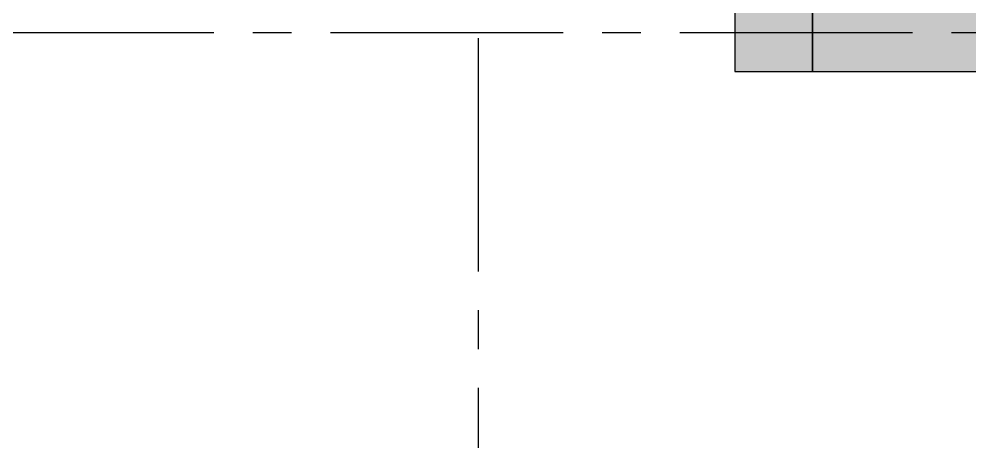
# Model space of a CAD drawing. Header units: millimetres. Extents: x 1135099 to 1230264, y -5736945 to -5695799.
# Drawn here: x 1194086 to 1197148, y -5709291 to -5707930 of the extents above; entities that cross this region are included whole.
import ezdxf

# ---------------------------------------------------------------- set-up
doc = ezdxf.new("R2010")
doc.units = ezdxf.units.MM
doc.header["$LTSCALE"] = 1000
doc.header["$MEASUREMENT"] = 0
doc.linetypes.add('AUDIT_D_120904163729-0', pattern=[0])
doc.linetypes.add('T8_REFUGE COLUMNS$0$CENTER2', pattern=[1.125, 0.75, -0.125, 0.125, -0.125])
doc.layers.get('0').update_dxf_attribs({"linetype": 'AUDIT_D_120904163729-0'})
doc.layers.add('T8(T9 IS SIMILAR)$0$D&W', color=8, linetype='Continuous', lineweight=25)
for name, color, linetype in [('T8_REFUGE COLUMNS$0$A-CENTERLINE', 193, 'T8_REFUGE COLUMNS$0$CENTER2'), ('T8_REFUGE COLUMNS$1$A-RCC COLS', 3, 'Continuous'), ('T8_TYPICAL COLUMNS$0$A-RCC COLS', 3, 'Continuous')]:
    doc.layers.add(name, color=color, linetype=linetype)
doc.layers.add('T8_REFUGE COLUMNS$1$COL-HATCH', color=7, linetype='Continuous', lineweight=25, true_color=0xa3a3a3)

# ---------------------------------------------------------------- blocks, each defined once
blk = doc.blocks.new('T8_REFUGE COLUMNS')
at = {"layer": 'T8_REFUGE COLUMNS$1$COL-HATCH', "linetype": 'ByBlock'}
h = blk.add_hatch(color=256, dxfattribs=at)
h.dxf.hatch_style = 1
h.paths.add_polyline_path([(1196642.1, -5706299.9), (1196392.1, -5706299.9), (1196392.1, -5708099.9), (1196642.1, -5708099.9)])
h = blk.add_hatch(color=256, dxfattribs=at)
h.dxf.hatch_style = 1
h.paths.add_polyline_path([(1196642.1, -5708099.9), (1199252.1, -5708099.9), (1199252.1, -5707849.9), (1196642.1, -5707849.9)])
at = {"layer": 'T8_REFUGE COLUMNS$0$A-CENTERLINE'}
for p, q in [((1195567.1, -5727867.6), (1195567.1, -5698299.6)), ((1217215, -5707974.9), (1182156.9, -5707974.9))]:
    blk.add_line(p, q, dxfattribs=at)
at = {"layer": 'T8_REFUGE COLUMNS$1$A-RCC COLS', "linetype": 'ByBlock'}
for points in [[(1196642.1, -5706299.9), (1196392.1, -5706299.9), (1196392.1, -5708099.9), (1196642.1, -5708099.9)], [(1196642.1, -5708099.9), (1199252.1, -5708099.9), (1199252.1, -5707849.9), (1196642.1, -5707849.9)]]:
    blk.add_lwpolyline(points, close=True, dxfattribs=at)
blk = doc.blocks.new('T8_TYPICAL COLUMNS')
at = {"layer": 'T8_TYPICAL COLUMNS$0$A-RCC COLS', "linetype": 'ByBlock'}
blk.add_blockref('T8_REFUGE COLUMNS', (0, 0), dxfattribs=at)
blk = doc.blocks.new('T8(T9 IS SIMILAR)')
at = {"layer": 'T8(T9 IS SIMILAR)$0$D&W', "linetype": 'ByBlock'}
blk.add_blockref('T8_TYPICAL COLUMNS', (0, 0), dxfattribs=at)

msp = doc.modelspace()

# ---------------------------------------------------------------- block references
at = {"linetype": 'ByBlock'}
msp.add_blockref('T8(T9 IS SIMILAR)', (-1.4, 0.2, -0.6), dxfattribs=at)

doc.saveas('drawing.dxf')
